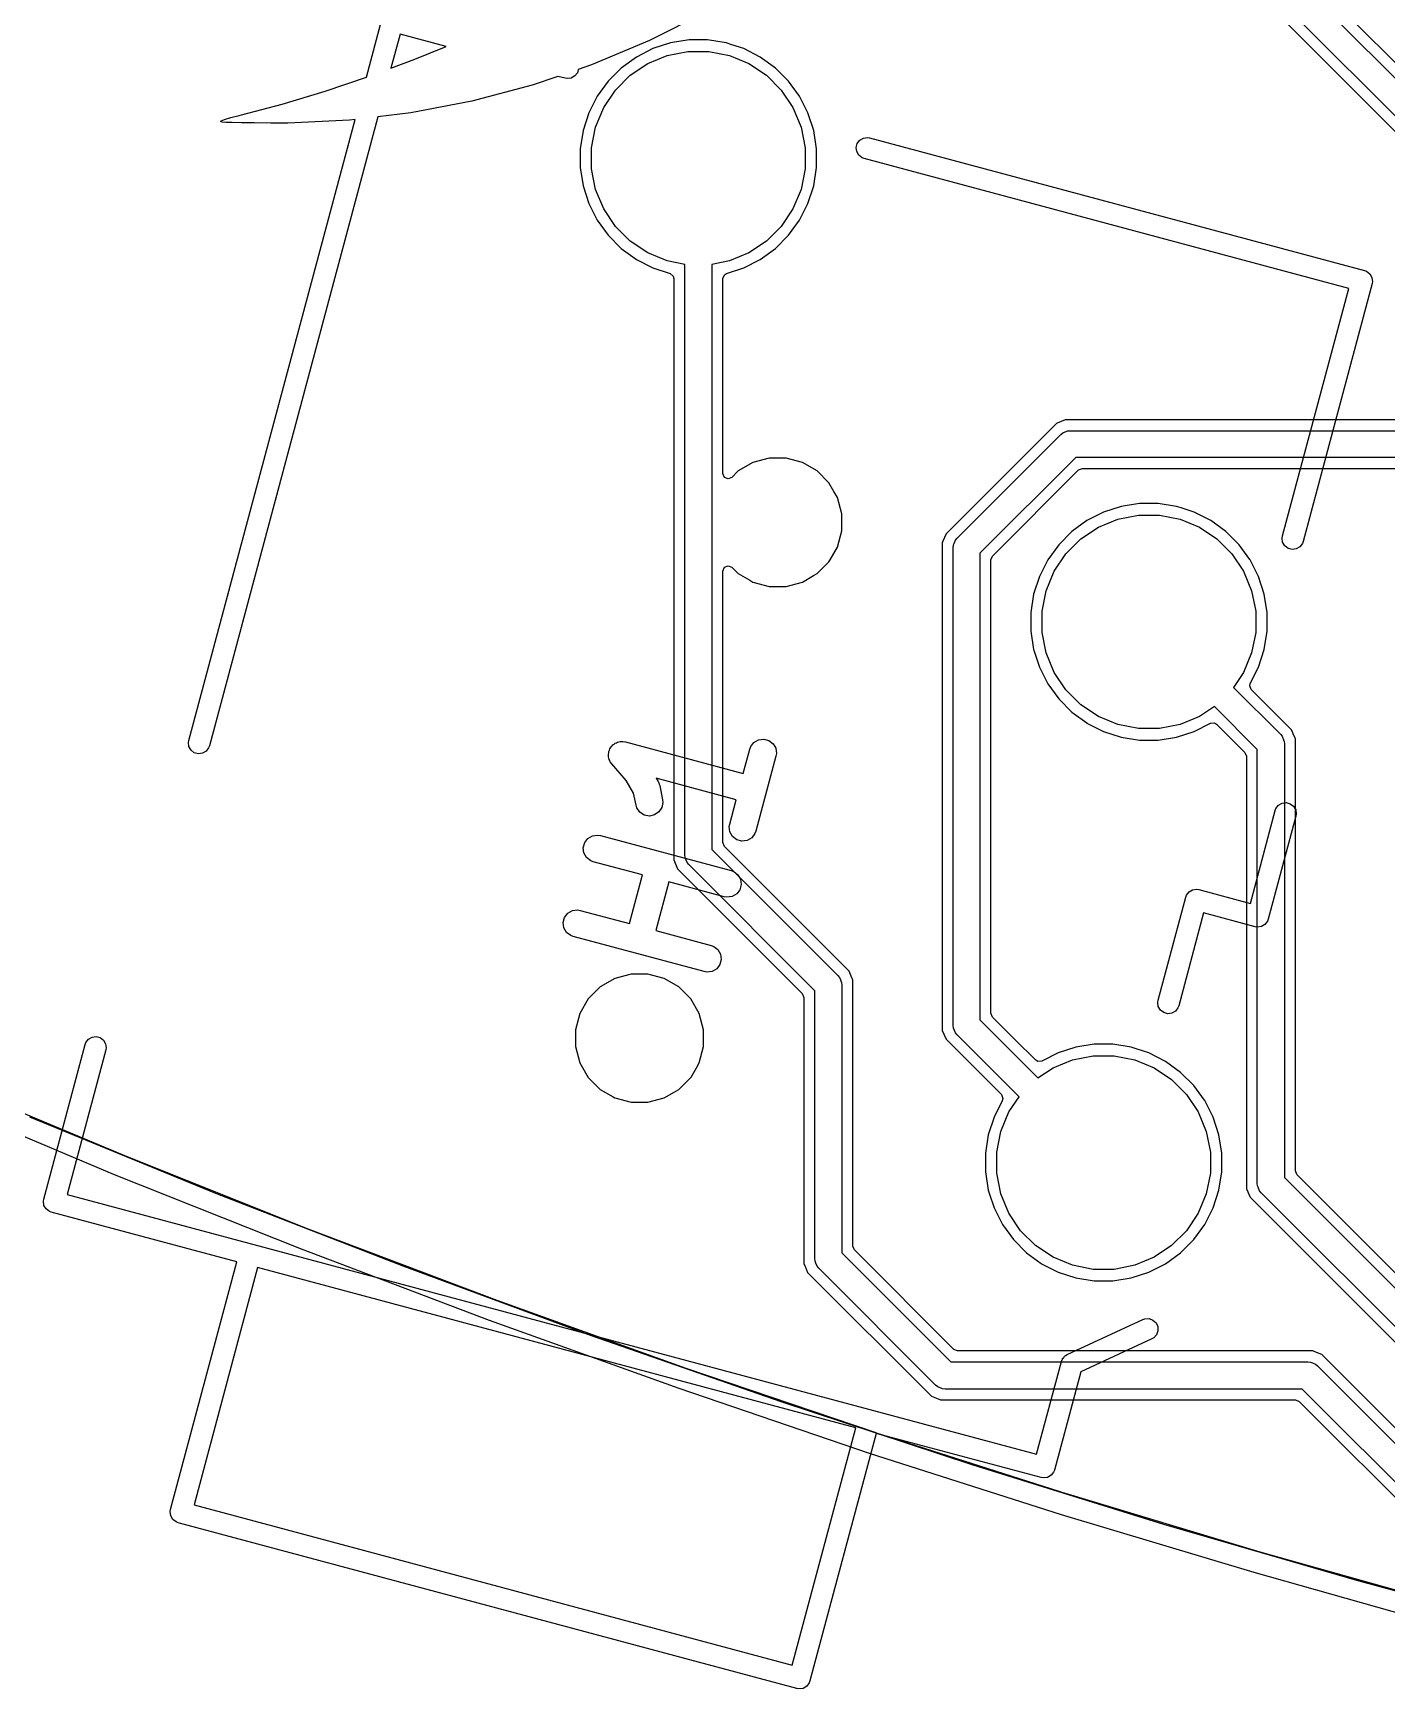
# Model space of a CAD drawing. Extents: x 125.5 to 181.1, y -135.3 to -67.6.
# Drawn here: x 151.76 to 164.44, y -132.93 to -117.43 of the extents above; entities that cross this region are included whole.
import ezdxf

# ---------------------------------------------------------------- set-up
doc = ezdxf.new("R2010")
doc.units = 0
doc.layers.add('BLACK', color=7, linetype='CONTINUOUS')

msp = doc.modelspace()

# ---------------------------------------------------------------- linework, layer by layer
at = {"layer": 'BLACK', "linetype": 'CONTINUOUS'}
for p, q in [((163.155, -116.496023), (166.503977, -119.845)), ((166.156945, -119.353011), (163.272145, -116.468211)), ((162.837138, -116.676671), (166.323331, -120.162866)), ((166.363812, -120.058389), (162.941612, -116.636188)), ((154.877871, -117.845274), (155.025843, -117.293038)), ((158.058249, -117.236409), (157.528973, -117.502877)), ((155.193146, -117.441394), (155.107584, -117.760718)), ((155.626457, -117.5575), (155.193146, -117.441394)), ((157.528973, -117.502877), (156.985613, -117.73104)), ((157.900231, -117.496722), (157.728063, -117.52399)), ((157.900235, -117.496722), (157.900231, -117.496722)), ((158.074559, -117.496722), (157.900235, -117.496722)), ((158.074563, -117.496722), (158.074559, -117.496722)), ((158.24673, -117.52399), (158.074563, -117.496722)), ((155.333159, -117.676615), (155.626457, -117.5575)), ((157.406934, -117.657006), (157.265914, -117.759463)), ((157.406937, -117.657004), (157.406934, -117.657006)), ((157.562264, -117.57786), (157.406937, -117.657004)), ((157.513643, -117.717891), (157.695661, -117.642497)), ((157.728057, -117.523992), (157.562264, -117.57786)), ((157.695661, -117.642497), (157.88889, -117.604061)), ((157.728063, -117.52399), (157.728057, -117.523992)), ((157.88889, -117.604061), (158.085904, -117.604061)), ((158.085904, -117.604061), (158.279133, -117.642497)), ((158.246735, -117.523991), (158.24673, -117.52399)), ((158.246737, -117.523992), (158.246735, -117.523991)), ((158.300605, -117.541494), (158.246737, -117.523992)), ((158.279133, -117.642497), (158.461151, -117.717891)), ((158.412529, -117.57786), (158.300605, -117.541494)), ((158.567856, -117.657004), (158.412529, -117.57786)), ((158.567859, -117.657006), (158.567856, -117.657004)), ((158.708879, -117.759463), (158.567859, -117.657006)), ((155.107584, -117.760718), (155.333159, -117.676615)), ((156.854198, -117.803141), (156.830445, -117.834096)), ((156.862245, -117.773103), (156.854198, -117.803141)), ((156.985613, -117.73104), (156.862245, -117.773103)), ((157.265905, -117.759471), (157.142646, -117.88273)), ((157.265914, -117.759463), (157.265905, -117.759471)), ((157.349832, -117.827346), (157.513643, -117.717891)), ((158.461151, -117.717891), (158.624962, -117.827346)), ((158.708888, -117.759471), (158.708879, -117.759463)), ((158.832147, -117.88273), (158.708888, -117.759471)), ((154.492362, -117.976103), (154.877871, -117.845274)), ((156.430607, -117.920276), (155.866396, -118.069964)), ((156.672522, -117.837792), (156.430607, -117.920276)), ((156.738628, -117.855505), (156.672522, -117.837792)), ((156.75797, -117.858698), (156.738628, -117.855505)), ((156.796654, -117.853605), (156.75797, -117.858698)), ((156.830445, -117.834096), (156.796654, -117.853605)), ((157.142638, -117.882739), (157.040181, -118.023759)), ((157.101066, -118.130468), (157.210521, -117.966657)), ((157.142646, -117.88273), (157.142638, -117.882739)), ((157.210521, -117.966657), (157.349832, -117.827346)), ((158.624962, -117.827346), (158.764273, -117.966657)), ((158.764273, -117.966657), (158.873728, -118.130468)), ((158.832155, -117.882739), (158.832147, -117.88273)), ((158.857894, -117.918166), (158.832155, -117.882739)), ((158.934616, -118.023765), (158.857894, -117.918166)), ((153.707924, -118.198286), (154.088401, -118.098649)), ((154.088401, -118.098649), (154.492362, -117.976103)), ((155.866396, -118.069964), (155.295422, -118.179481)), ((157.040179, -118.023762), (156.961035, -118.179089)), ((157.040181, -118.023759), (157.040179, -118.023762)), ((159.013758, -118.179089), (158.934616, -118.023765)), ((153.21411, -124.054519), (154.771553, -118.24206)), ((154.985456, -118.216508), (153.407296, -124.106283)), ((153.514015, -118.260834), (153.514204, -118.255504)), ((153.528629, -118.264971), (153.514015, -118.260834)), ((153.514204, -118.255504), (153.517957, -118.252619)), ((153.517957, -118.252619), (153.547821, -118.241249)), ((153.562616, -118.26814), (153.528629, -118.264971)), ((153.547821, -118.241249), (153.607447, -118.223862)), ((153.620547, -118.270569), (153.562616, -118.26814)), ((153.607447, -118.223862), (153.685403, -118.203724)), ((153.706993, -118.272483), (153.620547, -118.270569)), ((153.685403, -118.203724), (153.707924, -118.198286)), ((153.826525, -118.274109), (153.706993, -118.272483)), ((153.983711, -118.275674), (153.826525, -118.274109)), ((154.142941, -118.275512), (153.983711, -118.275674)), ((154.720123, -118.248204), (154.142941, -118.275512)), ((154.771553, -118.24206), (154.720123, -118.248204)), ((155.295422, -118.179481), (154.985456, -118.216508)), ((156.961035, -118.179089), (156.907167, -118.344882)), ((157.025672, -118.312486), (157.101066, -118.130468)), ((158.873728, -118.130468), (158.949122, -118.312486)), ((159.067627, -118.344882), (159.013758, -118.179089)), ((156.907165, -118.344888), (156.879897, -118.517056)), ((156.907167, -118.344882), (156.907165, -118.344888)), ((156.987236, -118.505715), (157.025672, -118.312486)), ((158.949122, -118.312486), (158.987558, -118.505715)), ((159.067627, -118.344887), (159.067627, -118.344882)), ((159.067628, -118.344888), (159.067627, -118.344887)), ((159.094897, -118.517056), (159.067628, -118.344888)), ((159.476007, -118.465258), (159.49976, -118.434303)), ((159.49976, -118.434303), (159.533551, -118.414794)), ((159.533551, -118.414794), (159.572235, -118.409701)), ((159.572235, -118.409701), (159.591577, -118.412894)), ((159.591577, -118.412894), (164.228021, -119.655226)), ((156.879897, -118.517056), (156.879897, -118.691387)), ((156.987236, -118.702729), (156.987236, -118.505715)), ((158.987558, -118.505715), (158.987558, -118.702729)), ((159.094897, -118.51706), (159.094897, -118.517056)), ((159.094897, -118.691384), (159.094897, -118.51706)), ((159.465909, -118.502947), (159.476007, -118.465258)), ((159.471002, -118.541631), (159.465909, -118.502947)), ((159.490511, -118.575422), (159.471002, -118.541631)), ((159.521466, -118.599175), (159.490511, -118.575422)), ((156.879897, -118.691387), (156.907165, -118.863555)), ((157.025672, -118.895958), (156.987236, -118.702729)), ((158.987558, -118.702729), (158.949122, -118.895958)), ((159.067627, -118.863562), (159.094897, -118.691384)), ((159.539813, -118.60608), (159.521466, -118.599175)), ((164.079664, -119.822529), (159.539813, -118.60608)), ((156.907165, -118.863555), (156.907167, -118.863561)), ((156.907167, -118.863561), (156.961035, -119.029354)), ((157.101066, -119.077976), (157.025672, -118.895958)), ((158.949122, -118.895958), (158.873728, -119.077976)), ((159.013758, -119.029355), (159.067627, -118.863562)), ((156.961035, -119.029354), (157.040179, -119.184681)), ((158.934616, -119.184679), (159.013758, -119.029355)), ((157.040179, -119.184681), (157.040181, -119.184684)), ((157.040181, -119.184684), (157.142638, -119.325704)), ((157.210521, -119.241787), (157.101066, -119.077976)), ((158.873728, -119.077976), (158.764273, -119.241787)), ((158.832151, -119.32571), (158.934616, -119.184679)), ((157.142638, -119.325704), (157.142641, -119.325707)), ((157.142641, -119.325707), (157.142643, -119.32571)), ((157.142643, -119.32571), (157.265909, -119.448976)), ((157.349832, -119.381098), (157.210521, -119.241787)), ((158.764273, -119.241787), (158.624962, -119.381098)), ((158.708885, -119.448976), (158.832151, -119.32571)), ((157.265909, -119.448976), (157.265911, -119.448977)), ((157.265911, -119.448977), (157.265914, -119.44898)), ((157.265914, -119.44898), (157.351199, -119.510943)), ((157.513643, -119.490553), (157.349832, -119.381098)), ((157.351199, -119.510943), (157.40694, -119.551441)), ((157.695661, -119.565947), (157.513643, -119.490553)), ((158.461151, -119.490553), (158.279133, -119.565947)), ((158.624962, -119.381098), (158.461151, -119.490553)), ((158.567854, -119.551441), (158.708885, -119.448976)), ((157.40694, -119.551441), (157.562264, -119.630583)), ((157.562264, -119.630583), (157.723349, -119.682922)), ((157.860397, -119.598715), (157.695661, -119.565947)), ((157.860397, -125.127397), (157.860397, -119.598715)), ((158.279133, -119.565947), (158.114397, -119.598715)), ((158.114397, -119.598715), (158.114397, -125.074791)), ((158.251442, -119.682923), (158.41253, -119.630583)), ((158.41253, -119.630583), (158.567854, -119.551441)), ((164.228021, -119.655226), (164.246368, -119.662131)), ((164.246368, -119.662131), (164.277323, -119.685884)), ((157.723349, -119.682922), (157.752447, -119.707774)), ((157.752447, -119.707774), (157.757897, -119.730474)), ((157.757897, -119.730474), (157.757897, -125.173049)), ((158.216897, -119.730474), (158.231542, -119.695119)), ((158.216897, -120.324996), (158.216897, -119.730474)), ((158.231542, -119.695119), (158.251442, -119.682923)), ((163.458499, -122.140751), (164.079664, -119.822529)), ((164.298732, -119.777701), (163.651685, -122.192515)), ((164.277323, -119.685884), (164.296832, -119.719675)), ((164.296832, -119.719675), (164.299885, -119.742868)), ((164.301925, -119.75836), (164.298732, -119.777701)), ((164.299885, -119.742868), (164.301925, -119.75836)), ((158.216897, -121.556397), (158.216897, -120.324996)), ((161.424746, -121.0525), (161.347487, -121.084501)), ((161.424747, -121.0525), (161.424746, -121.0525)), ((168.775253, -121.0525), (161.424747, -121.0525)), ((161.341128, -121.087138), (160.307138, -122.121128)), ((160.411612, -122.161612), (161.381612, -121.191612)), ((161.341135, -121.087133), (161.341128, -121.087138)), ((161.347488, -121.084502), (161.341135, -121.087133)), ((161.347487, -121.084501), (161.347488, -121.084502)), ((161.381612, -121.191612), (161.400548, -121.176071)), ((161.400548, -121.176071), (161.400554, -121.176066)), ((161.400554, -121.176066), (161.439112, -121.160095)), ((161.439112, -121.160095), (161.445613, -121.157402)), ((161.445613, -121.157402), (161.445614, -121.157402)), ((161.445614, -121.157402), (161.47, -121.155)), ((161.47, -121.155), (168.73, -121.155)), ((158.361818, -121.532185), (158.302252, -121.591752)), ((158.361825, -121.532179), (158.361818, -121.532185)), ((158.498753, -121.453125), (158.361825, -121.532179)), ((158.65148, -121.412202), (158.498753, -121.453125)), ((158.651482, -121.412202), (158.65148, -121.412202)), ((158.809596, -121.412202), (158.651482, -121.412202)), ((158.809597, -121.412202), (158.809596, -121.412202)), ((158.962324, -121.453125), (158.809597, -121.412202)), ((159.099252, -121.532179), (158.962324, -121.453125)), ((159.099259, -121.532185), (159.099252, -121.532179)), ((159.211055, -121.643981), (159.099259, -121.532185)), ((161.521776, -121.405), (160.625, -122.301776)), ((160.742145, -122.329588), (161.549588, -121.522145)), ((168.678224, -121.405), (161.521776, -121.405)), ((161.549588, -121.522145), (161.584943, -121.5075)), ((161.584943, -121.5075), (168.615057, -121.5075)), ((158.231542, -121.591752), (158.216897, -121.556397)), ((158.266897, -121.606397), (158.231542, -121.591752)), ((158.302252, -121.591752), (158.266897, -121.606397)), ((159.211061, -121.643988), (159.211055, -121.643981)), ((159.257865, -121.725057), (159.211061, -121.643988)), ((159.290116, -121.780918), (159.257865, -121.725057)), ((159.331039, -121.933645), (159.290116, -121.780918)), ((162.120706, -121.836951), (161.948538, -121.864219)), ((162.12071, -121.836951), (162.120706, -121.836951)), ((162.295034, -121.836951), (162.12071, -121.836951)), ((162.295038, -121.836951), (162.295034, -121.836951)), ((162.467205, -121.864219), (162.295038, -121.836951)), ((159.331039, -122.091759), (159.331039, -121.933645)), ((161.627409, -121.997235), (161.486389, -122.099692)), ((161.627412, -121.997233), (161.627409, -121.997235)), ((161.782739, -121.918089), (161.627412, -121.997233)), ((161.734118, -122.05812), (161.916136, -121.982726)), ((161.948532, -121.864221), (161.782739, -121.918089)), ((161.916136, -121.982726), (162.109365, -121.94429)), ((161.948538, -121.864219), (161.948532, -121.864221)), ((162.109365, -121.94429), (162.306379, -121.94429)), ((162.306379, -121.94429), (162.499608, -121.982726)), ((162.46721, -121.86422), (162.467205, -121.864219)), ((162.467212, -121.864221), (162.46721, -121.86422)), ((162.510543, -121.8783), (162.467212, -121.864221)), ((162.499608, -121.982726), (162.681626, -122.05812)), ((162.633004, -121.918089), (162.510543, -121.8783)), ((162.788331, -121.997233), (162.633004, -121.918089)), ((162.788334, -121.997235), (162.788331, -121.997233)), ((162.929354, -122.099692), (162.788334, -121.997235)), ((159.290116, -122.244486), (159.331039, -122.091759)), ((160.307134, -122.121134), (160.278598, -122.190026)), ((160.307138, -122.121128), (160.307134, -122.121134)), ((161.48638, -122.0997), (161.363121, -122.222959)), ((161.486389, -122.099692), (161.48638, -122.0997)), ((161.570307, -122.167575), (161.734118, -122.05812)), ((162.681626, -122.05812), (162.845437, -122.167575)), ((162.929363, -122.0997), (162.929354, -122.099692)), ((163.052622, -122.222959), (162.929363, -122.0997)), ((163.455306, -122.160093), (163.458499, -122.140751)), ((159.221121, -122.363991), (159.256177, -122.30327)), ((159.256177, -122.30327), (159.290116, -122.244486)), ((160.278598, -122.190026), (160.2725, -122.204747)), ((160.2725, -122.204747), (160.2725, -126.678654)), ((160.375, -122.25), (160.377402, -122.225614)), ((160.375, -126.723907), (160.375, -122.25)), ((160.377402, -122.225614), (160.378502, -122.222959)), ((160.378502, -122.222959), (160.383984, -122.209724)), ((160.383984, -122.209724), (160.396066, -122.180554)), ((160.396066, -122.180554), (160.396071, -122.180548)), ((160.396071, -122.180548), (160.411612, -122.161612)), ((160.625, -122.301776), (160.625, -126.67213)), ((161.363113, -122.222968), (161.260656, -122.363988)), ((161.321541, -122.470697), (161.430996, -122.306886)), ((161.363121, -122.222959), (161.363113, -122.222968)), ((161.430996, -122.306886), (161.570307, -122.167575)), ((162.845437, -122.167575), (162.984748, -122.306886)), ((162.984748, -122.306886), (163.094203, -122.470697)), ((163.05263, -122.222968), (163.052622, -122.222959)), ((163.153056, -122.361193), (163.05263, -122.222968)), ((163.460399, -122.198777), (163.455306, -122.160093)), ((163.479908, -122.232568), (163.460399, -122.198777)), ((163.510863, -122.256321), (163.479908, -122.232568)), ((163.548552, -122.266419), (163.510863, -122.256321)), ((163.587236, -122.261326), (163.548552, -122.266419)), ((163.621027, -122.241817), (163.587236, -122.261326)), ((163.64478, -122.210862), (163.621027, -122.241817)), ((163.651685, -122.192515), (163.64478, -122.210862)), ((158.216897, -122.469007), (158.231542, -122.433652)), ((158.231542, -122.433652), (158.266897, -122.419007)), ((158.266897, -122.419007), (158.302252, -122.433652)), ((158.302252, -122.433652), (158.361818, -122.493218)), ((159.099255, -122.493222), (159.211059, -122.381418)), ((159.211059, -122.381418), (159.221121, -122.363991)), ((160.7275, -122.364943), (160.742145, -122.329588)), ((160.7275, -122.857285), (160.7275, -122.364943)), ((161.260654, -122.363991), (161.18151, -122.519318)), ((161.260656, -122.363988), (161.260654, -122.363991)), ((163.155091, -122.363994), (163.153056, -122.361193)), ((163.234233, -122.519318), (163.155091, -122.363994)), ((158.216897, -125.011624), (158.216897, -122.469007)), ((158.361818, -122.493218), (158.361825, -122.493224)), ((158.361825, -122.493224), (158.470039, -122.5557)), ((158.470039, -122.5557), (158.498755, -122.572279)), ((158.498755, -122.572279), (158.651482, -122.613202)), ((158.651482, -122.613202), (158.651486, -122.613202)), ((158.651486, -122.613202), (158.809592, -122.613202)), ((158.809592, -122.613202), (158.809596, -122.613202)), ((158.809596, -122.613202), (158.962323, -122.572279)), ((158.962323, -122.572279), (159.066479, -122.512145)), ((159.066479, -122.512145), (159.099252, -122.493224)), ((159.099252, -122.493223), (159.099255, -122.493222)), ((159.099252, -122.493224), (159.099252, -122.493223)), ((161.18151, -122.519318), (161.127642, -122.685111)), ((161.246147, -122.652715), (161.321541, -122.470697)), ((163.094203, -122.470697), (163.169597, -122.652715)), ((163.288102, -122.685111), (163.234233, -122.519318)), ((161.12764, -122.685117), (161.100372, -122.857285)), ((161.127642, -122.685111), (161.12764, -122.685117)), ((161.207711, -122.845944), (161.246147, -122.652715)), ((163.169597, -122.652715), (163.208033, -122.845944)), ((163.288102, -122.685116), (163.288102, -122.685111)), ((163.288103, -122.685117), (163.288102, -122.685116)), ((163.315372, -122.857285), (163.288103, -122.685117)), ((160.7275, -126.608963), (160.7275, -122.857285)), ((161.100372, -122.857285), (161.100372, -123.031616)), ((161.207711, -123.042958), (161.207711, -122.845944)), ((163.208033, -122.845944), (163.208033, -123.042958)), ((163.315372, -122.857289), (163.315372, -122.857285)), ((163.315372, -123.031613), (163.315372, -122.857289)), ((161.100372, -123.031616), (161.12764, -123.203784)), ((161.246147, -123.236187), (161.207711, -123.042958)), ((163.208033, -123.042958), (163.169597, -123.236187)), ((163.288102, -123.203791), (163.315372, -123.031613)), ((161.12764, -123.203784), (161.127641, -123.203789)), ((161.127641, -123.203789), (161.127642, -123.203791)), ((161.127642, -123.203791), (161.129654, -123.209982)), ((161.129654, -123.209982), (161.18151, -123.369583)), ((161.321541, -123.418205), (161.246147, -123.236187)), ((163.169597, -123.236187), (163.094203, -123.418205)), ((163.234233, -123.369584), (163.288102, -123.203791)), ((161.18151, -123.369583), (161.260654, -123.52491)), ((163.157336, -123.5205), (163.234233, -123.369584)), ((161.260654, -123.52491), (161.260656, -123.524913)), ((161.260656, -123.524913), (161.363113, -123.665933)), ((161.430996, -123.582016), (161.321541, -123.418205)), ((163.094203, -123.418205), (163.000887, -123.557861)), ((163.151888, -123.543195), (163.157336, -123.5205)), ((163.166533, -123.57855), (163.151888, -123.543195)), ((161.363113, -123.665933), (161.363116, -123.665936)), ((161.363116, -123.665936), (161.363118, -123.665939)), ((161.363118, -123.665939), (161.486384, -123.789205)), ((161.570307, -123.721327), (161.430996, -123.582016)), ((163.000887, -123.557861), (163.439803, -123.996777)), ((163.480001, -123.892018), (163.166533, -123.57855)), ((161.486384, -123.789205), (161.486386, -123.789206)), ((161.486386, -123.789206), (161.486389, -123.789209)), ((161.486389, -123.789209), (161.626374, -123.890914)), ((161.734118, -123.830782), (161.570307, -123.721327)), ((161.916136, -123.906176), (161.734118, -123.830782)), ((162.681626, -123.830782), (162.499608, -123.906176)), ((162.821282, -123.737466), (162.681626, -123.830782)), ((163.223, -124.139184), (162.821282, -123.737466)), ((161.626374, -123.890914), (161.627415, -123.89167)), ((161.627415, -123.89167), (161.782739, -123.970812)), ((161.782739, -123.970812), (161.948532, -124.024681)), ((162.109365, -123.944612), (161.916136, -123.906176)), ((162.306379, -123.944612), (162.109365, -123.944612)), ((162.499608, -123.906176), (162.306379, -123.944612)), ((162.467212, -124.024681), (162.633005, -123.970812)), ((162.633005, -123.970812), (162.783919, -123.893916)), ((162.783919, -123.893916), (162.822066, -123.890914)), ((162.822066, -123.890914), (162.841971, -123.903112)), ((162.841971, -123.903112), (163.105855, -124.166996)), ((163.439803, -123.996777), (163.455597, -124.016021)), ((163.544561, -123.956578), (163.480001, -123.892018)), ((163.556128, -123.984503), (163.544561, -123.956578)), ((163.559872, -123.993542), (163.556128, -123.984503)), ((163.577021, -124.034943), (163.559872, -123.993542)), ((153.210917, -124.073861), (153.21411, -124.054519)), ((153.21601, -124.112545), (153.210917, -124.073861)), ((153.235519, -124.146336), (153.21601, -124.112545)), ((153.266474, -124.170089), (153.235519, -124.146336)), ((153.304163, -124.180187), (153.266474, -124.170089)), ((153.376638, -124.155585), (153.342847, -124.175094)), ((153.400391, -124.12463), (153.376638, -124.155585)), ((153.407296, -124.106283), (153.400391, -124.12463)), ((157.144618, -124.182714), (157.147838, -124.170696)), ((157.147838, -124.170696), (157.148639, -124.158278)), ((157.148639, -124.158278), (157.154189, -124.146994)), ((157.154189, -124.146994), (157.157443, -124.134851)), ((157.157443, -124.134851), (157.165017, -124.12498)), ((157.165017, -124.12498), (157.17051, -124.113813)), ((157.17051, -124.113813), (157.179956, -124.105511)), ((157.179956, -124.105511), (157.187609, -124.095538)), ((157.187609, -124.095538), (157.198381, -124.089318)), ((157.198381, -124.089318), (157.207731, -124.081102)), ((157.207731, -124.081102), (157.219636, -124.077046)), ((157.219636, -124.077046), (157.230524, -124.070761)), ((157.230524, -124.070761), (157.242858, -124.069137)), ((157.242858, -124.069137), (157.254638, -124.065125)), ((157.254638, -124.065125), (157.267186, -124.065934)), ((157.267186, -124.065934), (157.279653, -124.064293)), ((157.279653, -124.064293), (157.303959, -124.068305)), ((157.303959, -124.068305), (157.304089, -124.068314)), ((157.304089, -124.068314), (157.304128, -124.068333)), ((157.304128, -124.068333), (157.304216, -124.068348)), ((157.304216, -124.068348), (158.408268, -124.364178)), ((158.408268, -124.364178), (158.469313, -124.136358)), ((158.469313, -124.136358), (158.478083, -124.113058)), ((158.478083, -124.113058), (158.508249, -124.073745)), ((158.508249, -124.073745), (158.551164, -124.048968)), ((158.551164, -124.048968), (158.600293, -124.0425)), ((158.600293, -124.0425), (158.648156, -124.055325)), ((158.648156, -124.055325), (158.687469, -124.085491)), ((158.687469, -124.085491), (158.712246, -124.128406)), ((158.712246, -124.128406), (158.718714, -124.177535)), ((161.948532, -124.024681), (162.120706, -124.05195)), ((162.120706, -124.05195), (162.120707, -124.051951)), ((162.120707, -124.051951), (162.12071, -124.051951)), ((162.12071, -124.051951), (162.295037, -124.051951)), ((162.295037, -124.05195), (162.467212, -124.024681)), ((162.295037, -124.051951), (162.295037, -124.05195)), ((163.105855, -124.166996), (163.1205, -124.202351)), ((163.223, -128.2), (163.223, -124.139184)), ((163.455597, -124.016021), (163.472965, -124.057951)), ((163.472965, -124.057951), (163.47456, -124.061803)), ((163.47456, -124.061803), (163.477, -124.086579)), ((163.477, -124.086579), (163.477, -128.147394)), ((163.577021, -124.034944), (163.577021, -124.034943)), ((163.577022, -124.034947), (163.577021, -124.034944)), ((163.5795, -124.040929), (163.577022, -124.034947)), ((163.5795, -124.040931), (163.5795, -124.040929)), ((163.5795, -124.606111), (163.5795, -124.040931)), ((153.342847, -124.175094), (153.304163, -124.180187)), ((157.146259, -124.19518), (157.144618, -124.182714)), ((157.14545, -124.207729), (157.146259, -124.19518)), ((157.149462, -124.219508), (157.14545, -124.207729)), ((157.151086, -124.231843), (157.149462, -124.219508)), ((157.157371, -124.24273), (157.151086, -124.231843)), ((157.161427, -124.254636), (157.157371, -124.24273)), ((157.175797, -124.274645), (157.161427, -124.254636)), ((157.175863, -124.274758), (157.175797, -124.274645)), ((157.175898, -124.274785), (157.175863, -124.274758)), ((157.17595, -124.274857), (157.175898, -124.274785)), ((157.311589, -124.4292), (157.17595, -124.274857)), ((158.714659, -124.202098), (158.52683, -124.903085)), ((158.718714, -124.177535), (158.714659, -124.202098)), ((163.1205, -124.202351), (163.1205, -128.154349)), ((157.380523, -124.548597), (157.311589, -124.4292)), ((158.342528, -124.609523), (157.593049, -124.408701)), ((157.593049, -124.408701), (157.610799, -124.439444)), ((157.610799, -124.439444), (157.616001, -124.450925)), ((157.616001, -124.450925), (157.617878, -124.453701)), ((157.617878, -124.453701), (157.61921, -124.458008)), ((157.61921, -124.458008), (157.621074, -124.462121)), ((157.621074, -124.462121), (157.621511, -124.465447)), ((157.621511, -124.465447), (157.625236, -124.477485)), ((157.625236, -124.477485), (157.652346, -124.609968)), ((157.403502, -124.660889), (157.380523, -124.548597)), ((157.654922, -124.634731), (157.645522, -124.683384)), ((157.652346, -124.609968), (157.654922, -124.634731)), ((158.281484, -124.837345), (158.342528, -124.609523)), ((163.5795, -128.084228), (163.5795, -124.606111)), ((157.41086, -124.684673), (157.403502, -124.660889)), ((157.438616, -124.725723), (157.41086, -124.684673)), ((157.479969, -124.753027), (157.438616, -124.725723)), ((157.528622, -124.762427), (157.479969, -124.753027)), ((157.577168, -124.752493), (157.528622, -124.762427)), ((157.618218, -124.724737), (157.577168, -124.752493)), ((157.645522, -124.683384), (157.618218, -124.724737)), ((163.158068, -125.58019), (163.391006, -124.710857)), ((163.584192, -124.762621), (163.325373, -125.728547)), ((163.391006, -124.710857), (163.397911, -124.69251)), ((163.397911, -124.69251), (163.421664, -124.661555)), ((163.421664, -124.661555), (163.455455, -124.642046)), ((163.455455, -124.642046), (163.494139, -124.636953)), ((163.494139, -124.636953), (163.531828, -124.647051)), ((163.531828, -124.647051), (163.562783, -124.670805)), ((163.562783, -124.670805), (163.582292, -124.704595)), ((163.582292, -124.704595), (163.587385, -124.74328)), ((163.587385, -124.74328), (163.584192, -124.762621)), ((156.995738, -124.946994), (157.044867, -124.940526)), ((157.044867, -124.940526), (157.06943, -124.944581)), ((157.06943, -124.944581), (158.296156, -125.273281)), ((158.277429, -124.861908), (158.281484, -124.837345)), ((158.283897, -124.911037), (158.277429, -124.861908)), ((158.308674, -124.953952), (158.283897, -124.911037)), ((158.51806, -124.926385), (158.487894, -124.965698)), ((158.52683, -124.903085), (158.51806, -124.926385)), ((156.909832, -125.058947), (156.922657, -125.011084)), ((156.9163, -125.108076), (156.909832, -125.058947)), ((156.922657, -125.011084), (156.952823, -124.971771)), ((156.952823, -124.971771), (156.995738, -124.946994)), ((158.114397, -125.074791), (159.294803, -126.255198)), ((158.231542, -125.046979), (158.216897, -125.011624)), ((159.399558, -126.214995), (158.231542, -125.046979)), ((158.347987, -124.984118), (158.308674, -124.953952)), ((158.39585, -124.996943), (158.347987, -124.984118)), ((158.444979, -124.990475), (158.39585, -124.996943)), ((158.487894, -124.965698), (158.444979, -124.990475)), ((156.941077, -125.150991), (156.9163, -125.108076)), ((156.98039, -125.181157), (156.941077, -125.150991)), ((157.00369, -125.189927), (156.98039, -125.181157)), ((157.465171, -125.31358), (157.00369, -125.189927)), ((157.757897, -125.173049), (157.792836, -125.257398)), ((157.862837, -125.152173), (157.860397, -125.127397)), ((157.862837, -125.152174), (157.862837, -125.152173)), ((157.863566, -125.153934), (157.862837, -125.152174)), ((157.8818, -125.197954), (157.863566, -125.153934)), ((157.881801, -125.197955), (157.8818, -125.197954)), ((157.897594, -125.2172), (157.881801, -125.197955)), ((159.078, -126.397605), (157.897594, -125.2172)), ((157.343083, -125.76922), (157.465171, -125.31358)), ((157.710517, -125.37932), (157.588429, -125.83496)), ((158.230416, -125.518627), (157.710517, -125.37932)), ((157.792836, -125.257398), (158.960855, -126.425417)), ((158.296156, -125.273281), (158.319456, -125.282051)), ((158.319456, -125.282051), (158.358769, -125.312217)), ((158.358769, -125.312217), (158.383546, -125.355132)), ((158.390014, -125.404261), (158.377189, -125.452124)), ((158.383546, -125.355132), (158.390014, -125.404261)), ((158.254979, -125.522682), (158.230416, -125.518627)), ((158.304108, -125.516214), (158.254979, -125.522682)), ((158.347023, -125.491437), (158.304108, -125.516214)), ((158.377189, -125.452124), (158.347023, -125.491437)), ((162.293813, -126.487418), (162.552632, -125.521492)), ((162.552632, -125.521492), (162.559537, -125.503145)), ((162.559537, -125.503145), (162.58329, -125.47219)), ((162.58329, -125.47219), (162.617081, -125.452681)), ((162.617081, -125.452681), (162.655765, -125.447588)), ((162.655765, -125.447588), (162.675107, -125.450781)), ((162.675107, -125.450781), (163.158068, -125.58019)), ((156.722003, -125.759933), (156.734828, -125.71207)), ((156.734828, -125.71207), (156.764994, -125.672757)), ((156.764994, -125.672757), (156.807909, -125.64798)), ((156.807909, -125.64798), (156.857038, -125.641512)), ((156.857038, -125.641512), (156.881601, -125.645567)), ((156.881601, -125.645567), (157.343083, -125.76922)), ((162.719936, -125.669848), (162.486999, -126.539182)), ((163.202898, -125.799257), (162.719936, -125.669848)), ((156.728471, -125.809062), (156.722003, -125.759933)), ((156.753248, -125.851977), (156.728471, -125.809062)), ((156.792561, -125.882143), (156.753248, -125.851977)), ((157.588429, -125.83496), (158.108327, -125.974267)), ((163.222239, -125.802451), (163.202898, -125.799257)), ((163.22224, -125.802451), (163.222239, -125.80245)), ((163.222239, -125.80245), (163.222239, -125.802451)), ((163.260924, -125.797358), (163.22224, -125.802451)), ((163.294715, -125.777849), (163.260924, -125.797358)), ((163.318468, -125.746894), (163.294715, -125.777849)), ((163.325373, -125.728547), (163.318468, -125.746894)), ((156.815861, -125.890913), (156.792561, -125.882143)), ((158.042587, -126.219613), (156.815861, -125.890913)), ((158.108327, -125.974267), (158.131627, -125.983037)), ((158.131627, -125.983037), (158.17094, -126.013203)), ((158.17094, -126.013203), (158.195717, -126.056118)), ((158.18936, -126.15311), (158.159194, -126.192423)), ((158.202185, -126.105247), (158.18936, -126.15311)), ((158.195717, -126.056118), (158.202185, -126.105247)), ((157.204658, -126.282754), (157.06773, -126.361808)), ((157.357385, -126.241831), (157.204658, -126.282754)), ((157.357387, -126.241831), (157.357385, -126.241831)), ((157.515501, -126.241831), (157.357387, -126.241831)), ((157.515502, -126.241831), (157.515501, -126.241831)), ((157.668229, -126.282754), (157.515502, -126.241831)), ((157.805157, -126.361808), (157.668229, -126.282754)), ((158.06715, -126.223668), (158.042587, -126.219613)), ((158.116279, -126.2172), (158.06715, -126.223668)), ((158.159194, -126.192423), (158.116279, -126.2172)), ((159.294803, -126.255198), (159.310597, -126.274442)), ((159.310597, -126.274442), (159.3129, -126.280001)), ((159.3129, -126.280001), (159.32956, -126.320224)), ((159.32956, -126.320224), (159.332, -126.345)), ((159.399562, -126.215001), (159.399558, -126.214995)), ((159.425449, -126.2775), (159.399562, -126.215001)), ((159.430624, -126.289993), (159.425449, -126.2775)), ((159.4345, -126.29935), (159.430624, -126.289993)), ((159.4345, -126.299352), (159.4345, -126.29935)), ((159.4345, -128.789228), (159.4345, -126.299352)), ((156.955921, -126.473617), (156.876867, -126.610545)), ((156.955927, -126.47361), (156.955921, -126.473617)), ((157.067723, -126.361814), (156.955927, -126.47361)), ((157.06773, -126.361808), (157.067723, -126.361814)), ((157.805164, -126.361814), (157.805157, -126.361808)), ((157.91696, -126.47361), (157.805164, -126.361814)), ((157.916966, -126.473617), (157.91696, -126.47361)), ((157.995709, -126.610007), (157.916966, -126.473617)), ((158.960855, -126.425417), (158.9755, -126.460772)), ((158.9755, -126.460772), (158.9755, -128.950653)), ((159.078, -128.905), (159.078, -126.397605)), ((159.332, -126.345), (159.332, -128.852394)), ((162.29062, -126.50676), (162.293813, -126.487418)), ((156.876867, -126.610545), (156.835944, -126.763272)), ((157.996021, -126.610547), (157.995709, -126.610007)), ((158.036944, -126.763274), (157.996021, -126.610547)), ((160.742145, -126.644318), (160.7275, -126.608963)), ((160.951126, -126.8533), (160.742145, -126.644318)), ((162.295713, -126.545444), (162.29062, -126.50676)), ((162.315222, -126.579235), (162.295713, -126.545444)), ((162.346177, -126.602988), (162.315222, -126.579235)), ((162.383866, -126.613086), (162.346177, -126.602988)), ((162.42255, -126.607993), (162.383866, -126.613086)), ((162.456341, -126.588484), (162.42255, -126.607993)), ((162.480094, -126.557529), (162.456341, -126.588484)), ((162.486999, -126.539182), (162.480094, -126.557529)), ((156.835944, -126.763272), (156.835944, -126.921389)), ((158.036944, -126.921388), (158.036944, -126.763274)), ((160.2725, -126.678654), (160.2725, -126.76916)), ((160.2725, -126.76916), (160.307135, -126.852775)), ((160.377402, -126.748293), (160.375, -126.723907)), ((160.396066, -126.793353), (160.377402, -126.748293)), ((160.396071, -126.793358), (160.396066, -126.793353)), ((160.411612, -126.812295), (160.396071, -126.793358)), ((160.625, -126.67213), (161.168003, -127.215134)), ((151.856239, -128.349421), (152.244468, -126.900532)), ((152.437653, -126.952296), (152.075306, -128.304592)), ((152.244468, -126.900532), (152.251373, -126.882185)), ((152.251373, -126.882185), (152.275126, -126.85123)), ((152.275126, -126.85123), (152.308917, -126.831721)), ((152.308917, -126.831721), (152.347601, -126.826628)), ((152.347601, -126.826628), (152.38529, -126.836727)), ((152.38529, -126.836727), (152.416245, -126.86048)), ((152.416245, -126.86048), (152.435754, -126.89427)), ((152.435754, -126.89427), (152.440847, -126.932955)), ((152.440847, -126.932955), (152.437653, -126.952296)), ((156.835944, -126.921389), (156.876867, -127.074116)), ((157.996021, -127.074115), (158.036944, -126.921388)), ((160.307135, -126.852775), (160.307138, -126.852778)), ((160.307138, -126.852778), (160.825402, -127.371042)), ((160.991227, -127.39191), (160.411612, -126.812295)), ((161.147135, -127.049309), (160.951126, -126.8533)), ((161.52377, -126.926787), (161.357977, -126.980656)), ((161.523776, -126.926785), (161.52377, -126.926787)), ((161.695944, -126.899517), (161.523776, -126.926785)), ((161.695948, -126.899517), (161.695944, -126.899517)), ((161.870272, -126.899517), (161.695948, -126.899517)), ((161.870276, -126.899517), (161.870272, -126.899517)), ((162.042443, -126.926785), (161.870276, -126.899517)), ((162.042448, -126.926786), (162.042443, -126.926785)), ((162.04245, -126.926787), (162.042448, -126.926786)), ((162.087954, -126.941572), (162.04245, -126.926787)), ((162.208242, -126.980655), (162.087954, -126.941572)), ((156.876867, -127.074116), (156.955921, -127.211044)), ((157.969979, -127.119221), (157.996021, -127.074115)), ((161.167039, -127.061507), (161.147135, -127.049309)), ((161.205189, -127.058504), (161.167039, -127.061507)), ((161.357972, -126.980657), (161.205189, -127.058504)), ((161.309356, -127.120686), (161.491374, -127.045292)), ((161.357977, -126.980656), (161.357972, -126.980657)), ((161.491374, -127.045292), (161.684603, -127.006856)), ((161.684603, -127.006856), (161.881617, -127.006856)), ((161.881617, -127.006856), (162.074846, -127.045292)), ((162.074846, -127.045292), (162.256864, -127.120686)), ((162.363569, -127.059799), (162.208242, -126.980655)), ((162.363572, -127.059801), (162.363569, -127.059799)), ((162.504592, -127.162258), (162.363572, -127.059801)), ((152.594427, -127.935105), (150.963951, -127.251396)), ((156.955921, -127.211044), (156.955927, -127.211051)), ((156.955927, -127.211051), (157.067723, -127.322847)), ((157.80516, -127.322851), (157.916964, -127.211047)), ((157.916964, -127.211047), (157.919174, -127.20722)), ((157.919174, -127.20722), (157.969979, -127.119221)), ((161.168003, -127.215134), (161.309356, -127.120686)), ((162.256864, -127.120686), (162.420675, -127.230141)), ((162.420675, -127.230141), (162.559986, -127.369452)), ((162.504601, -127.162266), (162.504592, -127.162258)), ((162.62786, -127.285525), (162.504601, -127.162266)), ((152.518918, -128.120849), (150.781718, -127.392386)), ((157.067723, -127.322847), (157.06773, -127.322853)), ((157.06773, -127.322853), (157.189066, -127.392905)), ((157.189066, -127.392905), (157.20466, -127.401908)), ((157.20466, -127.401908), (157.357387, -127.442831)), ((157.515501, -127.442831), (157.668228, -127.401908)), ((157.668228, -127.401908), (157.762219, -127.347643)), ((157.762219, -127.347643), (157.805157, -127.322853)), ((157.805157, -127.322852), (157.80516, -127.322851)), ((157.805157, -127.322853), (157.805157, -127.322852)), ((160.825402, -127.371042), (160.840047, -127.406397)), ((160.840047, -127.406397), (160.834597, -127.429096)), ((160.896779, -127.533263), (160.991227, -127.39191)), ((162.559986, -127.369452), (162.669441, -127.533263)), ((162.627868, -127.285534), (162.62786, -127.285525)), ((162.728395, -127.423898), (162.627868, -127.285534)), ((162.730329, -127.42656), (162.728395, -127.423898)), ((151.723875, -127.579526), (153.465411, -128.291954)), ((157.357387, -127.442831), (157.357391, -127.442831)), ((157.357391, -127.442831), (157.515497, -127.442831)), ((157.515497, -127.442831), (157.515501, -127.442831)), ((160.834597, -127.429096), (160.75675, -127.581879)), ((160.821385, -127.715281), (160.896779, -127.533263)), ((162.669441, -127.533263), (162.744835, -127.715281)), ((162.809471, -127.581884), (162.730329, -127.42656)), ((160.756749, -127.581884), (160.70288, -127.747677)), ((160.75675, -127.581879), (160.756749, -127.581884)), ((160.782949, -127.90851), (160.821385, -127.715281)), ((162.744835, -127.715281), (162.783271, -127.90851)), ((162.86334, -127.747677), (162.809471, -127.581884)), ((160.702878, -127.747683), (160.67561, -127.919851)), ((160.70288, -127.747677), (160.702878, -127.747683)), ((162.86334, -127.747682), (162.86334, -127.747677)), ((162.863341, -127.747683), (162.86334, -127.747682)), ((162.89061, -127.919851), (162.863341, -127.747683)), ((152.595236, -127.935436), (152.594427, -127.935105)), ((154.342066, -128.632252), (152.595236, -127.935436)), ((160.67561, -127.919851), (160.67561, -128.094182)), ((160.782949, -128.105524), (160.782949, -127.90851)), ((162.783271, -127.90851), (162.783271, -128.105524)), ((162.89061, -127.919855), (162.89061, -127.919851)), ((162.89061, -128.094179), (162.89061, -127.919855)), ((154.269805, -128.819283), (152.518918, -128.120849)), ((160.67561, -128.094182), (160.702878, -128.26635)), ((160.821385, -128.298753), (160.782949, -128.105524)), ((162.783271, -128.105524), (162.744835, -128.298753)), ((162.86334, -128.266357), (162.89061, -128.094179)), ((163.1205, -128.154349), (163.1205, -128.245651)), ((163.22544, -128.224776), (163.223, -128.2)), ((163.477, -128.147394), (165.85, -130.520394)), ((163.594145, -128.119583), (163.5795, -128.084228)), ((165.732848, -130.258286), (163.594145, -128.119583)), ((151.853046, -128.368763), (151.856239, -128.349421)), ((152.075306, -128.304592), (161.155009, -130.73749)), ((153.465411, -128.291954), (155.219147, -128.9738)), ((160.702878, -128.26635), (160.702879, -128.266355)), ((160.702879, -128.266355), (160.70288, -128.266357)), ((160.70288, -128.266357), (160.711677, -128.293431)), ((160.711677, -128.293431), (160.756748, -128.432149)), ((160.896779, -128.480771), (160.821385, -128.298753)), ((162.744835, -128.298753), (162.669441, -128.480771)), ((162.809471, -128.43215), (162.86334, -128.266357)), ((163.1205, -128.245651), (163.12287, -128.251372)), ((163.12287, -128.251372), (163.155439, -128.330001)), ((163.155439, -128.330001), (163.15544, -128.330002)), ((163.15544, -128.330002), (165.655439, -130.830001)), ((163.22544, -128.224777), (163.22544, -128.224776)), ((163.230262, -128.236418), (163.22544, -128.224777)), ((163.244403, -128.270557), (163.230262, -128.236418)), ((163.244404, -128.270558), (163.244403, -128.270557)), ((163.260197, -128.289803), (163.244404, -128.270558)), ((165.760198, -130.789803), (163.260197, -128.289803)), ((151.858139, -128.407447), (151.853046, -128.368763)), ((151.877648, -128.441238), (151.858139, -128.407447)), ((151.908603, -128.464991), (151.877648, -128.441238)), ((151.92695, -128.471896), (151.908603, -128.464991)), ((153.665615, -128.93777), (151.92695, -128.471896)), ((160.756748, -128.432149), (160.835892, -128.587476)), ((161.006234, -128.644582), (160.896779, -128.480771)), ((162.669441, -128.480771), (162.559986, -128.644582)), ((162.730329, -128.587474), (162.809471, -128.43215)), ((154.342882, -128.632569), (154.342066, -128.632252)), ((156.101599, -129.298696), (154.342882, -128.632569)), ((160.835892, -128.587476), (160.835894, -128.587479)), ((160.835894, -128.587479), (160.938351, -128.728499)), ((161.145545, -128.783893), (161.006234, -128.644582)), ((162.559986, -128.644582), (162.420675, -128.783893)), ((162.627864, -128.728505), (162.730329, -128.587474)), ((156.032645, -129.486972), (154.269805, -128.819283)), ((159.449145, -128.824583), (159.4345, -128.789228)), ((160.938351, -128.728499), (160.938354, -128.728502)), ((160.938354, -128.728502), (160.938356, -128.728505)), ((160.938356, -128.728505), (161.061622, -128.851771)), ((161.309356, -128.893348), (161.145545, -128.783893)), ((162.420675, -128.783893), (162.256864, -128.893348)), ((162.504598, -128.851771), (162.627864, -128.728505)), ((153.044451, -131.255992), (153.665615, -128.93777)), ((155.219147, -128.9738), (156.984545, -129.624853)), ((158.9755, -128.950653), (158.985079, -128.973778)), ((158.985079, -128.973778), (158.989972, -128.98559)), ((159.08044, -128.929776), (159.078, -128.905)), ((159.08044, -128.929777), (159.08044, -128.929776)), ((159.087862, -128.947695), (159.08044, -128.929777)), ((159.099403, -128.975557), (159.087862, -128.947695)), ((159.099404, -128.975558), (159.099403, -128.975557)), ((159.115197, -128.994803), (159.099404, -128.975558)), ((159.332, -128.852394), (160.352605, -129.873)), ((160.380417, -129.755855), (159.449145, -128.824583)), ((161.061622, -128.851771), (161.061624, -128.851772)), ((161.061624, -128.851772), (161.061627, -128.851775)), ((161.061627, -128.851775), (161.197721, -128.950653)), ((161.197721, -128.950653), (161.202653, -128.954236)), ((161.202653, -128.954236), (161.357977, -129.033378)), ((161.491374, -128.968742), (161.309356, -128.893348)), ((161.684603, -129.007178), (161.491374, -128.968742)), ((162.074846, -128.968742), (161.881617, -129.007178)), ((162.256864, -128.893348), (162.074846, -128.968742)), ((162.208243, -129.033378), (162.363567, -128.954236)), ((162.363567, -128.954236), (162.504598, -128.851771)), ((153.858801, -128.989534), (153.263518, -131.211163)), ((159.46117, -130.490684), (153.858801, -128.989534)), ((158.989972, -128.98559), (159.010439, -129.035001)), ((159.010439, -129.035001), (159.01044, -129.035002)), ((159.01044, -129.035002), (159.010442, -129.035004)), ((159.010442, -129.035004), (160.169996, -130.194559)), ((160.210198, -130.089803), (159.115197, -128.994803)), ((161.357977, -129.033378), (161.52377, -129.087247)), ((161.52377, -129.087247), (161.695944, -129.114516)), ((161.881617, -129.007178), (161.684603, -129.007178)), ((161.695944, -129.114516), (161.695945, -129.114517)), ((161.695945, -129.114517), (161.695948, -129.114517)), ((161.695948, -129.114517), (161.870275, -129.114517)), ((161.870275, -129.114516), (162.04245, -129.087247)), ((161.870275, -129.114517), (161.870275, -129.114516)), ((162.04245, -129.087247), (162.208243, -129.033378)), ((156.10242, -129.298999), (156.101599, -129.298696)), ((157.872523, -129.934249), (156.10242, -129.298999)), ((157.806899, -130.123711), (156.032645, -129.486972)), ((161.442585, -129.803266), (162.15155, -129.475595)), ((162.15155, -129.475595), (162.170065, -129.469154)), ((162.170065, -129.469154), (162.209052, -129.467585)), ((162.209052, -129.467585), (162.245671, -129.481054)), ((162.245671, -129.481054), (162.274349, -129.507512)), ((162.274349, -129.507512), (162.290719, -129.54293)), ((162.292288, -129.581917), (162.278819, -129.618536)), ((162.290719, -129.54293), (162.292288, -129.581917)), ((156.984545, -129.624853), (158.761066, -130.244914)), ((162.235458, -129.657143), (161.569009, -129.965163)), ((162.252361, -129.647214), (162.235458, -129.657143)), ((162.278819, -129.618536), (162.252361, -129.647214)), ((160.352605, -129.873), (163.696642, -129.873)), ((160.415772, -129.7705), (160.380417, -129.755855)), ((163.742292, -129.7705), (160.415772, -129.7705)), ((161.155009, -130.73749), (161.387946, -129.868158)), ((161.387946, -129.868158), (161.394851, -129.849811)), ((161.394851, -129.849811), (161.397642, -129.846173)), ((161.397642, -129.846173), (161.399224, -129.841873)), ((161.399224, -129.841873), (161.409434, -129.830805)), ((161.409434, -129.830805), (161.418604, -129.818856)), ((161.418604, -129.818856), (161.422573, -129.816564)), ((161.422573, -129.816564), (161.425682, -129.813195)), ((161.425682, -129.813195), (161.442585, -129.803266)), ((163.696642, -129.873), (163.721418, -129.87544)), ((163.721418, -129.87544), (163.721419, -129.87544)), ((163.721419, -129.87544), (163.740382, -129.883295)), ((163.740382, -129.883295), (163.767199, -129.894403)), ((163.742293, -129.7705), (163.742292, -129.7705)), ((163.742295, -129.7705), (163.742293, -129.7705)), ((163.777231, -129.784971), (163.742295, -129.7705)), ((163.767199, -129.894403), (163.7672, -129.894404)), ((163.7672, -129.894404), (163.786445, -129.910197)), ((163.777232, -129.784972), (163.777231, -129.784971)), ((163.826643, -129.805439), (163.777232, -129.784972)), ((163.826644, -129.80544), (163.826643, -129.805439)), ((163.826646, -129.805442), (163.826644, -129.80544)), ((166.041659, -132.020455), (163.826646, -129.805442)), ((157.873349, -129.934538), (157.872523, -129.934249)), ((159.654401, -130.538751), (157.873349, -129.934538)), ((161.569009, -129.965163), (161.322313, -130.885848)), ((163.786445, -129.910197), (166.013848, -132.1376)), ((159.592023, -130.729306), (157.806899, -130.123711)), ((160.169996, -130.194559), (160.169997, -130.194559)), ((160.169997, -130.194559), (160.169999, -130.194561)), ((160.169999, -130.194561), (160.232636, -130.220506)), ((160.229442, -130.105597), (160.210198, -130.089803)), ((160.275223, -130.12456), (160.229442, -130.105597)), ((160.275224, -130.12456), (160.275223, -130.12456)), ((160.3, -130.127), (160.275224, -130.12456)), ((163.644036, -130.127), (160.3, -130.127)), ((165.871439, -132.354403), (163.644036, -130.127)), ((158.761066, -130.244914), (160.548165, -130.833794)), ((160.232636, -130.220506), (160.254346, -130.229499)), ((160.254346, -130.229499), (160.254347, -130.229499)), ((160.254347, -130.229499), (160.254349, -130.2295)), ((160.254349, -130.2295), (160.25435, -130.2295)), ((160.25435, -130.2295), (163.58087, -130.2295)), ((163.58087, -130.2295), (163.616225, -130.244145)), ((163.616225, -130.244145), (165.575171, -132.203091)), ((158.865887, -132.712312), (159.46117, -130.490684)), ((159.654356, -130.542448), (159.033192, -132.86067)), ((161.199838, -130.956559), (159.654356, -130.542448)), ((159.655232, -130.539024), (159.654401, -130.538751)), ((161.446428, -131.11193), (159.655232, -130.539024)), ((161.387471, -131.303571), (159.592023, -130.729306)), ((160.548165, -130.833794), (162.345295, -131.391312)), ((161.219179, -130.959752), (161.199838, -130.956559)), ((161.21918, -130.959752), (161.219179, -130.959751)), ((161.219179, -130.959751), (161.219179, -130.959752)), ((161.257864, -130.954659), (161.21918, -130.959752)), ((161.291655, -130.93515), (161.257864, -130.954659)), ((161.315408, -130.904195), (161.291655, -130.93515)), ((161.322313, -130.885848), (161.315408, -130.904195)), ((161.447264, -131.11219), (161.446428, -131.11193)), ((163.248351, -131.653706), (161.447264, -131.11219)), ((153.041258, -131.275334), (153.044451, -131.255992)), ((153.046351, -131.314018), (153.041258, -131.275334)), ((153.263518, -131.211163), (158.865887, -132.712312)), ((153.06586, -131.347809), (153.046351, -131.314018)), ((153.096815, -131.371562), (153.06586, -131.347809)), ((153.115162, -131.378467), (153.096815, -131.371562)), ((158.910717, -132.931381), (153.115162, -131.378467)), ((163.192693, -131.846331), (161.387471, -131.303571)), ((162.345295, -131.391312), (164.151906, -131.917298)), ((163.249191, -131.65395), (163.248351, -131.653706)), ((165.059374, -132.163838), (163.249191, -131.65395)), ((165.007136, -132.357419), (163.192693, -131.846331)), ((164.151906, -131.917298), (165.967444, -132.41159)), ((158.930059, -132.934574), (158.910717, -132.931381)), ((158.968743, -132.929481), (158.930059, -132.934574)), ((159.002534, -132.909972), (158.968743, -132.929481)), ((159.026287, -132.879017), (159.002534, -132.909972)), ((159.033192, -132.86067), (159.026287, -132.879017))]:
    msp.add_line(p, q, dxfattribs=at)

doc.saveas('drawing.dxf')
